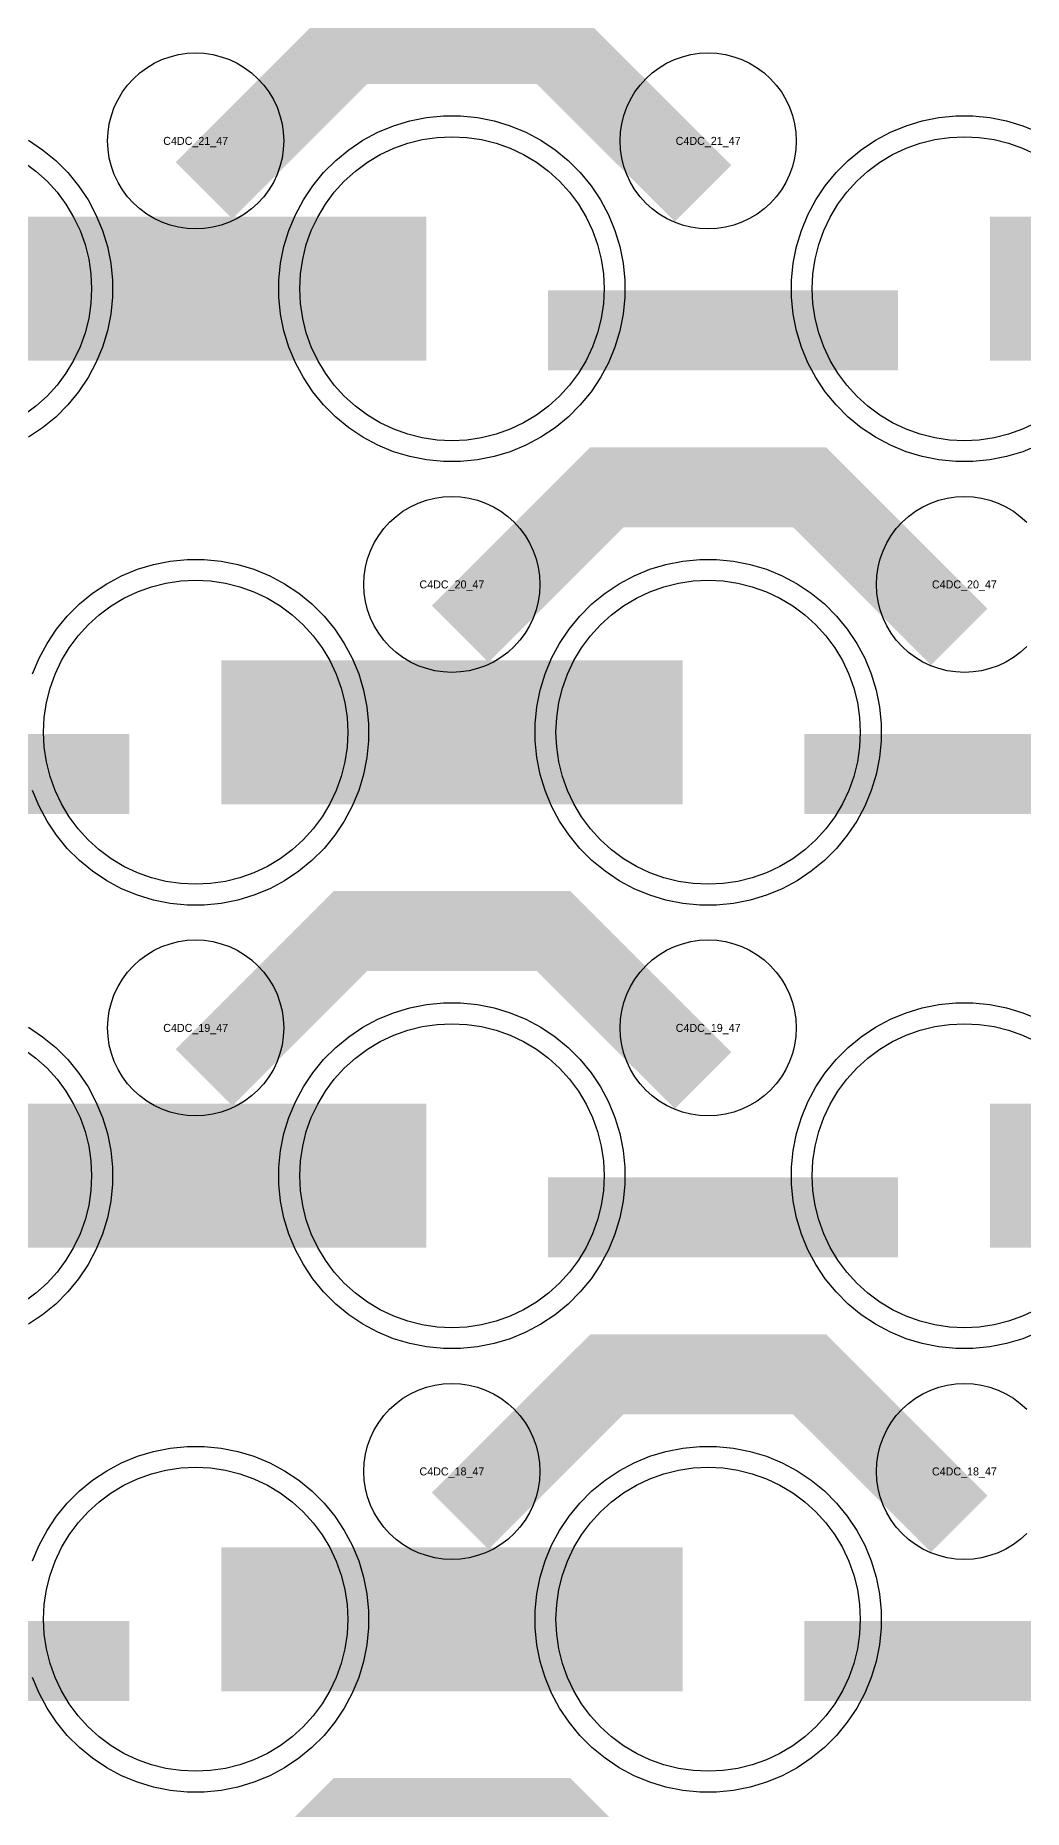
# Model space of a CAD drawing. Extents: x -11880 to 11880, y -14992 to 14992.
# Drawn here: x 2990 to 3298, y -12405 to -11851 of the extents above; entities that cross this region are included whole.
import ezdxf
from ezdxf.enums import TextEntityAlignment as Align

# ---------------------------------------------------------------- set-up
doc = ezdxf.new("R2010")
doc.units = 0
doc.header["$MEASUREMENT"] = 0
for name, color, linetype in [('GDS_775_DT_237', 138, 'CONTINUOUS'), ('RDL1_FS', 34, 'CONTINUOUS'), ('RDL_BS', 160, 'CONTINUOUS')]:
    doc.layers.add(name, color=color, linetype=linetype)

msp = doc.modelspace()

# ---------------------------------------------------------------- linework, layer by layer
at = {"layer": 'RDL1_FS', "color": 241, "true_color": 0xf7abae}
for points in [[(3120, -11977.229), (3115.343, -11977), (3110.732, -11976.316), (3106.209, -11975.184), (3101.819, -11973.612), (3097.605, -11971.62), (3093.605, -11969.222), (3089.86, -11966.444), (3086.406, -11963.314), (3083.276, -11959.86), (3080.498, -11956.115), (3078.1, -11952.115), (3076.108, -11947.901), (3074.536, -11943.511), (3073.404, -11938.988), (3072.72, -11934.377), (3072.491, -11929.72), (3072.72, -11925.063), (3073.404, -11920.452), (3074.536, -11915.929), (3076.108, -11911.539), (3078.1, -11907.325), (3080.498, -11903.325), (3083.276, -11899.58), (3086.406, -11896.126), (3089.86, -11892.996), (3093.605, -11890.218), (3097.605, -11887.82), (3101.819, -11885.828), (3106.209, -11884.256), (3110.732, -11883.124), (3115.343, -11882.44), (3120, -11882.211), (3124.657, -11882.44), (3129.268, -11883.124), (3133.791, -11884.256), (3138.181, -11885.828), (3142.395, -11887.82), (3146.395, -11890.218), (3150.14, -11892.996), (3153.594, -11896.126), (3156.724, -11899.58), (3159.502, -11903.325), (3161.9, -11907.325), (3163.892, -11911.539), (3165.464, -11915.929), (3166.596, -11920.452), (3167.28, -11925.063), (3167.509, -11929.72), (3167.28, -11934.377), (3166.596, -11938.988), (3165.464, -11943.511), (3163.892, -11947.901), (3161.9, -11952.115), (3159.502, -11956.115), (3156.724, -11959.86), (3153.594, -11963.314), (3150.14, -11966.444), (3146.395, -11969.222), (3142.395, -11971.62), (3138.181, -11973.612), (3133.791, -11975.184), (3129.268, -11976.316), (3124.657, -11977)], [(3040, -12392.919), (3035.343, -12392.69), (3030.732, -12392.006), (3026.209, -12390.874), (3021.819, -12389.302), (3017.605, -12387.31), (3013.605, -12384.912), (3009.86, -12382.134), (3006.406, -12379.004), (3003.276, -12375.55), (3000.498, -12371.805), (2998.1, -12367.805), (2996.108, -12363.591), (2994.536, -12359.201), (2993.404, -12354.678), (2992.72, -12350.067), (2992.491, -12345.41), (2992.72, -12340.753), (2993.404, -12336.142), (2994.536, -12331.619), (2996.108, -12327.229), (2998.1, -12323.015), (3000.498, -12319.015), (3003.276, -12315.27), (3006.406, -12311.816), (3009.86, -12308.686), (3013.605, -12305.908), (3017.605, -12303.51), (3021.819, -12301.518), (3026.209, -12299.946), (3030.732, -12298.814), (3035.343, -12298.13), (3040, -12297.901), (3044.657, -12298.13), (3049.268, -12298.814), (3053.791, -12299.946), (3058.181, -12301.518), (3062.395, -12303.51), (3066.395, -12305.908), (3070.14, -12308.686), (3073.594, -12311.816), (3076.724, -12315.27), (3079.502, -12319.015), (3081.9, -12323.015), (3083.892, -12327.229), (3085.464, -12331.619), (3086.596, -12336.142), (3087.28, -12340.753), (3087.509, -12345.41), (3087.28, -12350.067), (3086.596, -12354.678), (3085.464, -12359.201), (3083.892, -12363.591), (3081.9, -12367.805), (3079.502, -12371.805), (3076.724, -12375.55), (3073.594, -12379.004), (3070.14, -12382.134), (3066.395, -12384.912), (3062.395, -12387.31), (3058.181, -12389.302), (3053.791, -12390.874), (3049.268, -12392.006), (3044.657, -12392.69)], [(3200, -12392.919), (3195.343, -12392.69), (3190.732, -12392.006), (3186.209, -12390.874), (3181.819, -12389.302), (3177.605, -12387.31), (3173.605, -12384.912), (3169.86, -12382.134), (3166.406, -12379.004), (3163.276, -12375.55), (3160.498, -12371.805), (3158.1, -12367.805), (3156.108, -12363.591), (3154.536, -12359.201), (3153.404, -12354.678), (3152.72, -12350.067), (3152.491, -12345.41), (3152.72, -12340.753), (3153.404, -12336.142), (3154.536, -12331.619), (3156.108, -12327.229), (3158.1, -12323.015), (3160.498, -12319.015), (3163.276, -12315.27), (3166.406, -12311.816), (3169.86, -12308.686), (3173.605, -12305.908), (3177.605, -12303.51), (3181.819, -12301.518), (3186.209, -12299.946), (3190.732, -12298.814), (3195.343, -12298.13), (3200, -12297.901), (3204.657, -12298.13), (3209.268, -12298.814), (3213.791, -12299.946), (3218.181, -12301.518), (3222.395, -12303.51), (3226.395, -12305.908), (3230.14, -12308.686), (3233.594, -12311.816), (3236.724, -12315.27), (3239.502, -12319.015), (3241.9, -12323.015), (3243.892, -12327.229), (3245.464, -12331.619), (3246.596, -12336.142), (3247.28, -12340.753), (3247.509, -12345.41), (3247.28, -12350.067), (3246.596, -12354.678), (3245.464, -12359.201), (3243.892, -12363.591), (3241.9, -12367.805), (3239.502, -12371.805), (3236.724, -12375.55), (3233.594, -12379.004), (3230.14, -12382.134), (3226.395, -12384.912), (3222.395, -12387.31), (3218.181, -12389.302), (3213.791, -12390.874), (3209.268, -12392.006), (3204.657, -12392.69)]]:
    msp.add_lwpolyline(points, close=True, dxfattribs=at)
for points in [[(3302.395, -11971.62), (3298.181, -11973.612), (3293.791, -11975.184), (3289.268, -11976.316), (3284.657, -11977), (3280, -11977.229), (3275.343, -11977), (3270.732, -11976.316), (3266.209, -11975.184), (3261.819, -11973.612), (3257.605, -11971.62), (3253.605, -11969.222), (3249.86, -11966.444), (3246.406, -11963.314), (3243.276, -11959.86), (3240.498, -11956.115), (3238.1, -11952.115), (3236.108, -11947.901), (3234.536, -11943.511), (3233.404, -11938.988), (3232.72, -11934.377), (3232.491, -11929.72), (3232.72, -11925.063), (3233.404, -11920.452), (3234.536, -11915.929), (3236.108, -11911.539), (3238.1, -11907.325), (3240.498, -11903.325), (3243.276, -11899.58), (3246.406, -11896.126), (3249.86, -11892.996), (3253.605, -11890.218), (3257.605, -11887.82), (3261.819, -11885.828), (3266.209, -11884.256), (3270.732, -11883.124), (3275.343, -11882.44), (3280, -11882.211), (3284.657, -11882.44), (3289.268, -11883.124), (3293.791, -11884.256), (3298.181, -11885.828), (3302.395, -11887.82)], [(2986.395, -11890.218), (2990.14, -11892.996), (2993.594, -11896.126), (2996.724, -11899.58), (2999.502, -11903.325), (3001.9, -11907.325), (3003.892, -11911.539), (3005.464, -11915.929), (3006.596, -11920.452), (3007.28, -11925.063), (3007.509, -11929.72), (3007.28, -11934.377), (3006.596, -11938.988), (3005.464, -11943.511), (3003.892, -11947.901), (3001.9, -11952.115), (2999.502, -11956.115), (2996.724, -11959.86), (2993.594, -11963.314), (2990.14, -11966.444), (2986.395, -11969.222)]]:
    msp.add_lwpolyline(points, dxfattribs=at)
for points in [[(2968.002, -11929.72, 45, 45, 0), (3040.002, -11929.72, 45, 45, 0)], [(3040.002, -11929.72, 45, 45, 0), (3112.002, -11929.72, 45, 45, 0)], [(3288.002, -11929.72, 45, 45, 0), (3360.002, -11929.72, 45, 45, 0)], [(3048.002, -12345.41, 45, 45, 0), (3120.002, -12345.41, 45, 45, 0)], [(3120.002, -12345.41, 45, 45, 0), (3192.002, -12345.41, 45, 45, 0)]]:
    msp.add_lwpolyline(points, format="xyseb", dxfattribs=at)
at = {"layer": 'RDL1_FS'}
for points in [[(3040, -12115.794), (3035.343, -12115.565), (3030.732, -12114.881), (3026.209, -12113.749), (3021.819, -12112.177), (3017.605, -12110.185), (3013.605, -12107.787), (3009.86, -12105.009), (3006.406, -12101.879), (3003.276, -12098.425), (3000.498, -12094.68), (2998.1, -12090.68), (2996.108, -12086.466), (2994.536, -12082.076), (2993.404, -12077.553), (2992.72, -12072.942), (2992.491, -12068.285), (2992.72, -12063.628), (2993.404, -12059.017), (2994.536, -12054.494), (2996.108, -12050.104), (2998.1, -12045.89), (3000.498, -12041.89), (3003.276, -12038.145), (3006.406, -12034.691), (3009.86, -12031.561), (3013.605, -12028.783), (3017.605, -12026.385), (3021.819, -12024.393), (3026.209, -12022.821), (3030.732, -12021.689), (3035.343, -12021.005), (3040, -12020.776), (3044.657, -12021.005), (3049.268, -12021.689), (3053.791, -12022.821), (3058.181, -12024.393), (3062.395, -12026.385), (3066.395, -12028.783), (3070.14, -12031.561), (3073.594, -12034.691), (3076.724, -12038.145), (3079.502, -12041.89), (3081.9, -12045.89), (3083.892, -12050.104), (3085.464, -12054.494), (3086.596, -12059.017), (3087.28, -12063.628), (3087.509, -12068.285), (3087.28, -12072.942), (3086.596, -12077.553), (3085.464, -12082.076), (3083.892, -12086.466), (3081.9, -12090.68), (3079.502, -12094.68), (3076.724, -12098.425), (3073.594, -12101.879), (3070.14, -12105.009), (3066.395, -12107.787), (3062.395, -12110.185), (3058.181, -12112.177), (3053.791, -12113.749), (3049.268, -12114.881), (3044.657, -12115.565)], [(3200, -12115.794), (3195.343, -12115.565), (3190.732, -12114.881), (3186.209, -12113.749), (3181.819, -12112.177), (3177.605, -12110.185), (3173.605, -12107.787), (3169.86, -12105.009), (3166.406, -12101.879), (3163.276, -12098.425), (3160.498, -12094.68), (3158.1, -12090.68), (3156.108, -12086.466), (3154.536, -12082.076), (3153.404, -12077.553), (3152.72, -12072.942), (3152.491, -12068.285), (3152.72, -12063.628), (3153.404, -12059.017), (3154.536, -12054.494), (3156.108, -12050.104), (3158.1, -12045.89), (3160.498, -12041.89), (3163.276, -12038.145), (3166.406, -12034.691), (3169.86, -12031.561), (3173.605, -12028.783), (3177.605, -12026.385), (3181.819, -12024.393), (3186.209, -12022.821), (3190.732, -12021.689), (3195.343, -12021.005), (3200, -12020.776), (3204.657, -12021.005), (3209.268, -12021.689), (3213.791, -12022.821), (3218.181, -12024.393), (3222.395, -12026.385), (3226.395, -12028.783), (3230.14, -12031.561), (3233.594, -12034.691), (3236.724, -12038.145), (3239.502, -12041.89), (3241.9, -12045.89), (3243.892, -12050.104), (3245.464, -12054.494), (3246.596, -12059.017), (3247.28, -12063.628), (3247.509, -12068.285), (3247.28, -12072.942), (3246.596, -12077.553), (3245.464, -12082.076), (3243.892, -12086.466), (3241.9, -12090.68), (3239.502, -12094.68), (3236.724, -12098.425), (3233.594, -12101.879), (3230.14, -12105.009), (3226.395, -12107.787), (3222.395, -12110.185), (3218.181, -12112.177), (3213.791, -12113.749), (3209.268, -12114.881), (3204.657, -12115.565)], [(3120, -12254.354), (3115.343, -12254.125), (3110.732, -12253.441), (3106.209, -12252.309), (3101.819, -12250.737), (3097.605, -12248.745), (3093.605, -12246.347), (3089.86, -12243.569), (3086.406, -12240.439), (3083.276, -12236.985), (3080.498, -12233.24), (3078.1, -12229.24), (3076.108, -12225.026), (3074.536, -12220.636), (3073.404, -12216.113), (3072.72, -12211.502), (3072.491, -12206.845), (3072.72, -12202.188), (3073.404, -12197.577), (3074.536, -12193.054), (3076.108, -12188.664), (3078.1, -12184.45), (3080.498, -12180.45), (3083.276, -12176.705), (3086.406, -12173.251), (3089.86, -12170.121), (3093.605, -12167.343), (3097.605, -12164.945), (3101.819, -12162.953), (3106.209, -12161.381), (3110.732, -12160.249), (3115.343, -12159.565), (3120, -12159.336), (3124.657, -12159.565), (3129.268, -12160.249), (3133.791, -12161.381), (3138.181, -12162.953), (3142.395, -12164.945), (3146.395, -12167.343), (3150.14, -12170.121), (3153.594, -12173.251), (3156.724, -12176.705), (3159.502, -12180.45), (3161.9, -12184.45), (3163.892, -12188.664), (3165.464, -12193.054), (3166.596, -12197.577), (3167.28, -12202.188), (3167.509, -12206.845), (3167.28, -12211.502), (3166.596, -12216.113), (3165.464, -12220.636), (3163.892, -12225.026), (3161.9, -12229.24), (3159.502, -12233.24), (3156.724, -12236.985), (3153.594, -12240.439), (3150.14, -12243.569), (3146.395, -12246.347), (3142.395, -12248.745), (3138.181, -12250.737), (3133.791, -12252.309), (3129.268, -12253.441), (3124.657, -12254.125)]]:
    msp.add_lwpolyline(points, close=True, dxfattribs=at)
for points in [[(3048.002, -12068.285, 45, 45, 0), (3120.002, -12068.285, 45, 45, 0)], [(3120.002, -12068.285, 45, 45, 0), (3192.002, -12068.285, 45, 45, 0)], [(2968.002, -12206.845, 45, 45, 0), (3040.002, -12206.845, 45, 45, 0)], [(3040.002, -12206.845, 45, 45, 0), (3112.002, -12206.845, 45, 45, 0)], [(3288.002, -12206.845, 45, 45, 0), (3360.002, -12206.845, 45, 45, 0)]]:
    msp.add_lwpolyline(points, format="xyseb", dxfattribs=at)
for points in [[(3302.395, -12248.745), (3298.181, -12250.737), (3293.791, -12252.309), (3289.268, -12253.441), (3284.657, -12254.125), (3280, -12254.354), (3275.343, -12254.125), (3270.732, -12253.441), (3266.209, -12252.309), (3261.819, -12250.737), (3257.605, -12248.745), (3253.605, -12246.347), (3249.86, -12243.569), (3246.406, -12240.439), (3243.276, -12236.985), (3240.498, -12233.24), (3238.1, -12229.24), (3236.108, -12225.026), (3234.536, -12220.636), (3233.404, -12216.113), (3232.72, -12211.502), (3232.491, -12206.845), (3232.72, -12202.188), (3233.404, -12197.577), (3234.536, -12193.054), (3236.108, -12188.664), (3238.1, -12184.45), (3240.498, -12180.45), (3243.276, -12176.705), (3246.406, -12173.251), (3249.86, -12170.121), (3253.605, -12167.343), (3257.605, -12164.945), (3261.819, -12162.953), (3266.209, -12161.381), (3270.732, -12160.249), (3275.343, -12159.565), (3280, -12159.336), (3284.657, -12159.565), (3289.268, -12160.249), (3293.791, -12161.381), (3298.181, -12162.953), (3302.395, -12164.945)], [(2986.395, -12167.343), (2990.14, -12170.121), (2993.594, -12173.251), (2996.724, -12176.705), (2999.502, -12180.45), (3001.9, -12184.45), (3003.892, -12188.664), (3005.464, -12193.054), (3006.596, -12197.577), (3007.28, -12202.188), (3007.509, -12206.845), (3007.28, -12211.502), (3006.596, -12216.113), (3005.464, -12220.636), (3003.892, -12225.026), (3001.9, -12229.24), (2999.502, -12233.24), (2996.724, -12236.985), (2993.594, -12240.439), (2990.14, -12243.569), (2986.395, -12246.347)]]:
    msp.add_lwpolyline(points, dxfattribs=at)
at = {"layer": 'RDL_BS'}
for points in [[(3042.562, -11899.034, 25, 25, 0), (3088.377, -11853.219, 25, 25, 0), (3121.93, -11853.219, 25, 25, 0)], [(3198.401, -11899.933, 25, 25, 0), (3151.687, -11853.219, 25, 25, 0), (3121.929, -11853.219, 25, 25, 0)], [(3122.562, -12037.599, 25, 25, 0), (3168.377, -11991.784, 25, 25, 0), (3201.93, -11991.784, 25, 25, 0)], [(3278.401, -12038.498, 25, 25, 0), (3231.687, -11991.784, 25, 25, 0), (3201.929, -11991.784, 25, 25, 0)], [(2910.016, -12081.298, 25, 25, 0), (3019.281, -12081.298, 25, 25, 0)], [(3230.016, -12081.298, 25, 25, 0), (3339.281, -12081.298, 25, 25, 0)], [(3042.562, -12176.159, 25, 25, 0), (3088.377, -12130.344, 25, 25, 0), (3121.93, -12130.344, 25, 25, 0)], [(3198.401, -12177.058, 25, 25, 0), (3151.687, -12130.344, 25, 25, 0), (3121.929, -12130.344, 25, 25, 0)], [(3150.016, -12219.858, 25, 25, 0), (3259.281, -12219.858, 25, 25, 0)], [(3122.562, -12314.724, 25, 25, 0), (3168.377, -12268.909, 25, 25, 0), (3201.93, -12268.909, 25, 25, 0)], [(3278.401, -12315.623, 25, 25, 0), (3231.687, -12268.909, 25, 25, 0), (3201.929, -12268.909, 25, 25, 0)], [(3042.562, -12453.289, 25, 25, 0), (3088.377, -12407.474, 25, 25, 0), (3121.93, -12407.474, 25, 25, 0)], [(3198.401, -12454.188, 25, 25, 0), (3151.687, -12407.474, 25, 25, 0), (3121.929, -12407.474, 25, 25, 0)]]:
    msp.add_lwpolyline(points, format="xyseb", dxfattribs=at)
for points in [[(3040, -11911.026), (3037.307, -11910.894), (3034.635, -11910.498), (3032.016, -11909.841), (3029.481, -11908.934), (3027.044, -11907.782), (3024.72, -11906.389), (3022.557, -11904.786), (3020.558, -11902.974), (3018.746, -11900.975), (3017.143, -11898.812), (3015.75, -11896.488), (3014.598, -11894.051), (3013.691, -11891.516), (3013.034, -11888.897), (3012.638, -11886.225), (3012.506, -11883.532), (3012.638, -11880.839), (3013.034, -11878.167), (3013.691, -11875.548), (3014.598, -11873.013), (3015.75, -11870.576), (3017.143, -11868.252), (3018.746, -11866.089), (3020.558, -11864.09), (3022.557, -11862.278), (3024.72, -11860.675), (3027.044, -11859.282), (3029.481, -11858.13), (3032.016, -11857.223), (3034.635, -11856.566), (3037.307, -11856.17), (3040, -11856.038), (3042.693, -11856.17), (3045.365, -11856.566), (3047.984, -11857.223), (3050.519, -11858.13), (3052.956, -11859.282), (3055.28, -11860.675), (3057.443, -11862.278), (3059.442, -11864.09), (3061.254, -11866.089), (3062.857, -11868.252), (3064.25, -11870.576), (3065.402, -11873.013), (3066.309, -11875.548), (3066.966, -11878.167), (3067.362, -11880.839), (3067.494, -11883.532), (3067.362, -11886.225), (3066.966, -11888.897), (3066.309, -11891.516), (3065.402, -11894.051), (3064.25, -11896.488), (3062.857, -11898.812), (3061.254, -11900.975), (3059.442, -11902.974), (3057.443, -11904.786), (3055.28, -11906.389), (3052.956, -11907.782), (3050.519, -11908.934), (3047.984, -11909.841), (3045.365, -11910.498), (3042.693, -11910.894)], [(3200, -11911.026), (3197.307, -11910.894), (3194.635, -11910.498), (3192.016, -11909.841), (3189.481, -11908.934), (3187.044, -11907.782), (3184.72, -11906.389), (3182.557, -11904.786), (3180.558, -11902.974), (3178.746, -11900.975), (3177.143, -11898.812), (3175.75, -11896.488), (3174.598, -11894.051), (3173.691, -11891.516), (3173.034, -11888.897), (3172.638, -11886.225), (3172.506, -11883.532), (3172.638, -11880.839), (3173.034, -11878.167), (3173.691, -11875.548), (3174.598, -11873.013), (3175.75, -11870.576), (3177.143, -11868.252), (3178.746, -11866.089), (3180.558, -11864.09), (3182.557, -11862.278), (3184.72, -11860.675), (3187.044, -11859.282), (3189.481, -11858.13), (3192.016, -11857.223), (3194.635, -11856.566), (3197.307, -11856.17), (3200, -11856.038), (3202.693, -11856.17), (3205.365, -11856.566), (3207.984, -11857.223), (3210.519, -11858.13), (3212.956, -11859.282), (3215.28, -11860.675), (3217.443, -11862.278), (3219.442, -11864.09), (3221.254, -11866.089), (3222.857, -11868.252), (3224.25, -11870.576), (3225.402, -11873.013), (3226.309, -11875.548), (3226.966, -11878.167), (3227.362, -11880.839), (3227.494, -11883.532), (3227.362, -11886.225), (3226.966, -11888.897), (3226.309, -11891.516), (3225.402, -11894.051), (3224.25, -11896.488), (3222.857, -11898.812), (3221.254, -11900.975), (3219.442, -11902.974), (3217.443, -11904.786), (3215.28, -11906.389), (3212.956, -11907.782), (3210.519, -11908.934), (3207.984, -11909.841), (3205.365, -11910.498), (3202.693, -11910.894)], [(3120, -12049.591), (3117.307, -12049.459), (3114.635, -12049.063), (3112.016, -12048.406), (3109.481, -12047.499), (3107.044, -12046.347), (3104.72, -12044.954), (3102.557, -12043.351), (3100.558, -12041.539), (3098.746, -12039.54), (3097.143, -12037.377), (3095.75, -12035.053), (3094.598, -12032.616), (3093.691, -12030.081), (3093.034, -12027.462), (3092.638, -12024.79), (3092.506, -12022.097), (3092.638, -12019.404), (3093.034, -12016.732), (3093.691, -12014.113), (3094.598, -12011.578), (3095.75, -12009.141), (3097.143, -12006.817), (3098.746, -12004.654), (3100.558, -12002.655), (3102.557, -12000.843), (3104.72, -11999.24), (3107.044, -11997.847), (3109.481, -11996.695), (3112.016, -11995.788), (3114.635, -11995.131), (3117.307, -11994.735), (3120, -11994.603), (3122.693, -11994.735), (3125.365, -11995.131), (3127.984, -11995.788), (3130.519, -11996.695), (3132.956, -11997.847), (3135.28, -11999.24), (3137.443, -12000.843), (3139.442, -12002.655), (3141.254, -12004.654), (3142.857, -12006.817), (3144.25, -12009.141), (3145.402, -12011.578), (3146.309, -12014.113), (3146.966, -12016.732), (3147.362, -12019.404), (3147.494, -12022.097), (3147.362, -12024.79), (3146.966, -12027.462), (3146.309, -12030.081), (3145.402, -12032.616), (3144.25, -12035.053), (3142.857, -12037.377), (3141.254, -12039.54), (3139.442, -12041.539), (3137.443, -12043.351), (3135.28, -12044.954), (3132.956, -12046.347), (3130.519, -12047.499), (3127.984, -12048.406), (3125.365, -12049.063), (3122.693, -12049.459)], [(3197.356, -12122.285), (3192.062, -12121.768), (3186.835, -12120.722), (3181.795, -12119.191), (3176.885, -12117.16), (3172.223, -12114.668), (3167.809, -12111.721), (3163.708, -12108.359), (3159.926, -12104.577), (3156.564, -12100.476), (3153.617, -12096.062), (3151.125, -12091.4), (3149.094, -12086.49), (3147.563, -12081.45), (3146.517, -12076.223), (3146, -12070.929), (3146, -12065.641), (3146.517, -12060.347), (3147.563, -12055.12), (3149.094, -12050.08), (3151.125, -12045.17), (3153.617, -12040.508), (3156.564, -12036.094), (3159.926, -12031.993), (3163.708, -12028.211), (3167.809, -12024.849), (3172.223, -12021.902), (3176.885, -12019.41), (3181.795, -12017.379), (3186.835, -12015.848), (3192.062, -12014.802), (3197.356, -12014.285), (3202.644, -12014.285), (3207.938, -12014.802), (3213.165, -12015.848), (3218.205, -12017.379), (3223.115, -12019.41), (3227.777, -12021.902), (3232.191, -12024.849), (3236.292, -12028.211), (3240.074, -12031.993), (3243.436, -12036.094), (3246.383, -12040.508), (3248.875, -12045.17), (3250.906, -12050.08), (3252.437, -12055.12), (3253.483, -12060.347), (3254, -12065.641), (3254, -12070.929), (3253.483, -12076.223), (3252.437, -12081.45), (3250.906, -12086.49), (3248.875, -12091.4), (3246.383, -12096.062), (3243.436, -12100.476), (3240.074, -12104.577), (3236.292, -12108.359), (3232.191, -12111.721), (3227.777, -12114.668), (3223.115, -12117.16), (3218.205, -12119.191), (3213.165, -12120.722), (3207.938, -12121.768), (3202.644, -12122.285)], [(3040, -12188.151), (3037.307, -12188.019), (3034.635, -12187.623), (3032.016, -12186.966), (3029.481, -12186.059), (3027.044, -12184.907), (3024.72, -12183.514), (3022.557, -12181.911), (3020.558, -12180.099), (3018.746, -12178.1), (3017.143, -12175.937), (3015.75, -12173.613), (3014.598, -12171.176), (3013.691, -12168.641), (3013.034, -12166.022), (3012.638, -12163.35), (3012.506, -12160.657), (3012.638, -12157.964), (3013.034, -12155.292), (3013.691, -12152.673), (3014.598, -12150.138), (3015.75, -12147.701), (3017.143, -12145.377), (3018.746, -12143.214), (3020.558, -12141.215), (3022.557, -12139.403), (3024.72, -12137.8), (3027.044, -12136.407), (3029.481, -12135.255), (3032.016, -12134.348), (3034.635, -12133.691), (3037.307, -12133.295), (3040, -12133.163), (3042.693, -12133.295), (3045.365, -12133.691), (3047.984, -12134.348), (3050.519, -12135.255), (3052.956, -12136.407), (3055.28, -12137.8), (3057.443, -12139.403), (3059.442, -12141.215), (3061.254, -12143.214), (3062.857, -12145.377), (3064.25, -12147.701), (3065.402, -12150.138), (3066.309, -12152.673), (3066.966, -12155.292), (3067.362, -12157.964), (3067.494, -12160.657), (3067.362, -12163.35), (3066.966, -12166.022), (3066.309, -12168.641), (3065.402, -12171.176), (3064.25, -12173.613), (3062.857, -12175.937), (3061.254, -12178.1), (3059.442, -12180.099), (3057.443, -12181.911), (3055.28, -12183.514), (3052.956, -12184.907), (3050.519, -12186.059), (3047.984, -12186.966), (3045.365, -12187.623), (3042.693, -12188.019)], [(3200, -12188.151), (3197.307, -12188.019), (3194.635, -12187.623), (3192.016, -12186.966), (3189.481, -12186.059), (3187.044, -12184.907), (3184.72, -12183.514), (3182.557, -12181.911), (3180.558, -12180.099), (3178.746, -12178.1), (3177.143, -12175.937), (3175.75, -12173.613), (3174.598, -12171.176), (3173.691, -12168.641), (3173.034, -12166.022), (3172.638, -12163.35), (3172.506, -12160.657), (3172.638, -12157.964), (3173.034, -12155.292), (3173.691, -12152.673), (3174.598, -12150.138), (3175.75, -12147.701), (3177.143, -12145.377), (3178.746, -12143.214), (3180.558, -12141.215), (3182.557, -12139.403), (3184.72, -12137.8), (3187.044, -12136.407), (3189.481, -12135.255), (3192.016, -12134.348), (3194.635, -12133.691), (3197.307, -12133.295), (3200, -12133.163), (3202.693, -12133.295), (3205.365, -12133.691), (3207.984, -12134.348), (3210.519, -12135.255), (3212.956, -12136.407), (3215.28, -12137.8), (3217.443, -12139.403), (3219.442, -12141.215), (3221.254, -12143.214), (3222.857, -12145.377), (3224.25, -12147.701), (3225.402, -12150.138), (3226.309, -12152.673), (3226.966, -12155.292), (3227.362, -12157.964), (3227.494, -12160.657), (3227.362, -12163.35), (3226.966, -12166.022), (3226.309, -12168.641), (3225.402, -12171.176), (3224.25, -12173.613), (3222.857, -12175.937), (3221.254, -12178.1), (3219.442, -12180.099), (3217.443, -12181.911), (3215.28, -12183.514), (3212.956, -12184.907), (3210.519, -12186.059), (3207.984, -12186.966), (3205.365, -12187.623), (3202.693, -12188.019)], [(3117.356, -12260.845), (3112.062, -12260.328), (3106.835, -12259.282), (3101.795, -12257.751), (3096.885, -12255.72), (3092.223, -12253.228), (3087.809, -12250.281), (3083.708, -12246.919), (3079.926, -12243.137), (3076.564, -12239.036), (3073.617, -12234.622), (3071.125, -12229.96), (3069.094, -12225.05), (3067.563, -12220.01), (3066.517, -12214.783), (3066, -12209.489), (3066, -12204.201), (3066.517, -12198.907), (3067.563, -12193.68), (3069.094, -12188.64), (3071.125, -12183.73), (3073.617, -12179.068), (3076.564, -12174.654), (3079.926, -12170.553), (3083.708, -12166.771), (3087.809, -12163.409), (3092.223, -12160.462), (3096.885, -12157.97), (3101.795, -12155.939), (3106.835, -12154.408), (3112.062, -12153.362), (3117.356, -12152.845), (3122.644, -12152.845), (3127.938, -12153.362), (3133.165, -12154.408), (3138.205, -12155.939), (3143.115, -12157.97), (3147.777, -12160.462), (3152.191, -12163.409), (3156.292, -12166.771), (3160.074, -12170.553), (3163.436, -12174.654), (3166.383, -12179.068), (3168.875, -12183.73), (3170.906, -12188.64), (3172.437, -12193.68), (3173.483, -12198.907), (3174, -12204.201), (3174, -12209.489), (3173.483, -12214.783), (3172.437, -12220.01), (3170.906, -12225.05), (3168.875, -12229.96), (3166.383, -12234.622), (3163.436, -12239.036), (3160.074, -12243.137), (3156.292, -12246.919), (3152.191, -12250.281), (3147.777, -12253.228), (3143.115, -12255.72), (3138.205, -12257.751), (3133.165, -12259.282), (3127.938, -12260.328), (3122.644, -12260.845)], [(3120, -12326.716), (3117.307, -12326.584), (3114.635, -12326.188), (3112.016, -12325.531), (3109.481, -12324.624), (3107.044, -12323.472), (3104.72, -12322.079), (3102.557, -12320.476), (3100.558, -12318.664), (3098.746, -12316.665), (3097.143, -12314.502), (3095.75, -12312.178), (3094.598, -12309.741), (3093.691, -12307.206), (3093.034, -12304.587), (3092.638, -12301.915), (3092.506, -12299.222), (3092.638, -12296.529), (3093.034, -12293.857), (3093.691, -12291.238), (3094.598, -12288.703), (3095.75, -12286.266), (3097.143, -12283.942), (3098.746, -12281.779), (3100.558, -12279.78), (3102.557, -12277.968), (3104.72, -12276.365), (3107.044, -12274.972), (3109.481, -12273.82), (3112.016, -12272.913), (3114.635, -12272.256), (3117.307, -12271.86), (3120, -12271.728), (3122.693, -12271.86), (3125.365, -12272.256), (3127.984, -12272.913), (3130.519, -12273.82), (3132.956, -12274.972), (3135.28, -12276.365), (3137.443, -12277.968), (3139.442, -12279.78), (3141.254, -12281.779), (3142.857, -12283.942), (3144.25, -12286.266), (3145.402, -12288.703), (3146.309, -12291.238), (3146.966, -12293.857), (3147.362, -12296.529), (3147.494, -12299.222), (3147.362, -12301.915), (3146.966, -12304.587), (3146.309, -12307.206), (3145.402, -12309.741), (3144.25, -12312.178), (3142.857, -12314.502), (3141.254, -12316.665), (3139.442, -12318.664), (3137.443, -12320.476), (3135.28, -12322.079), (3132.956, -12323.472), (3130.519, -12324.624), (3127.984, -12325.531), (3125.365, -12326.188), (3122.693, -12326.584)]]:
    msp.add_lwpolyline(points, close=True, dxfattribs=at)
at = {"layer": 'RDL_BS', "color": 241, "true_color": 0xf7abae}
for points in [[(3117.356, -11983.72), (3112.062, -11983.203), (3106.835, -11982.157), (3101.795, -11980.626), (3096.885, -11978.595), (3092.223, -11976.103), (3087.809, -11973.156), (3083.708, -11969.794), (3079.926, -11966.012), (3076.564, -11961.911), (3073.617, -11957.497), (3071.125, -11952.835), (3069.094, -11947.925), (3067.563, -11942.885), (3066.517, -11937.658), (3066, -11932.364), (3066, -11927.076), (3066.517, -11921.782), (3067.563, -11916.555), (3069.094, -11911.515), (3071.125, -11906.605), (3073.617, -11901.943), (3076.564, -11897.529), (3079.926, -11893.428), (3083.708, -11889.646), (3087.809, -11886.284), (3092.223, -11883.337), (3096.885, -11880.845), (3101.795, -11878.814), (3106.835, -11877.283), (3112.062, -11876.237), (3117.356, -11875.72), (3122.644, -11875.72), (3127.938, -11876.237), (3133.165, -11877.283), (3138.205, -11878.814), (3143.115, -11880.845), (3147.777, -11883.337), (3152.191, -11886.284), (3156.292, -11889.646), (3160.074, -11893.428), (3163.436, -11897.529), (3166.383, -11901.943), (3168.875, -11906.605), (3170.906, -11911.515), (3172.437, -11916.555), (3173.483, -11921.782), (3174, -11927.076), (3174, -11932.364), (3173.483, -11937.658), (3172.437, -11942.885), (3170.906, -11947.925), (3168.875, -11952.835), (3166.383, -11957.497), (3163.436, -11961.911), (3160.074, -11966.012), (3156.292, -11969.794), (3152.191, -11973.156), (3147.777, -11976.103), (3143.115, -11978.595), (3138.205, -11980.626), (3133.165, -11982.157), (3127.938, -11983.203), (3122.644, -11983.72)], [(3197.356, -12399.41), (3192.062, -12398.893), (3186.835, -12397.847), (3181.795, -12396.316), (3176.885, -12394.285), (3172.223, -12391.793), (3167.809, -12388.846), (3163.708, -12385.484), (3159.926, -12381.702), (3156.564, -12377.601), (3153.617, -12373.187), (3151.125, -12368.525), (3149.094, -12363.615), (3147.563, -12358.575), (3146.517, -12353.348), (3146, -12348.054), (3146, -12342.766), (3146.517, -12337.472), (3147.563, -12332.245), (3149.094, -12327.205), (3151.125, -12322.295), (3153.617, -12317.633), (3156.564, -12313.219), (3159.926, -12309.118), (3163.708, -12305.336), (3167.809, -12301.974), (3172.223, -12299.027), (3176.885, -12296.535), (3181.795, -12294.504), (3186.835, -12292.973), (3192.062, -12291.927), (3197.356, -12291.41), (3202.644, -12291.41), (3207.938, -12291.927), (3213.165, -12292.973), (3218.205, -12294.504), (3223.115, -12296.535), (3227.777, -12299.027), (3232.191, -12301.974), (3236.292, -12305.336), (3240.074, -12309.118), (3243.436, -12313.219), (3246.383, -12317.633), (3248.875, -12322.295), (3250.906, -12327.205), (3252.437, -12332.245), (3253.483, -12337.472), (3254, -12342.766), (3254, -12348.054), (3253.483, -12353.348), (3252.437, -12358.575), (3250.906, -12363.615), (3248.875, -12368.525), (3246.383, -12373.187), (3243.436, -12377.601), (3240.074, -12381.702), (3236.292, -12385.484), (3232.191, -12388.846), (3227.777, -12391.793), (3223.115, -12394.285), (3218.205, -12396.316), (3213.165, -12397.847), (3207.938, -12398.893), (3202.644, -12399.41)]]:
    msp.add_lwpolyline(points, close=True, dxfattribs=at)
for points in [[(3303.115, -11978.595), (3298.205, -11980.626), (3293.165, -11982.157), (3287.938, -11983.203), (3282.644, -11983.72), (3277.356, -11983.72), (3272.062, -11983.203), (3266.835, -11982.157), (3261.795, -11980.626), (3256.885, -11978.595), (3252.223, -11976.103), (3247.809, -11973.156), (3243.708, -11969.794), (3239.926, -11966.012), (3236.564, -11961.911), (3233.617, -11957.497), (3231.125, -11952.835), (3229.094, -11947.925), (3227.563, -11942.885), (3226.517, -11937.658), (3226, -11932.364), (3226, -11927.076), (3226.517, -11921.782), (3227.563, -11916.555), (3229.094, -11911.515), (3231.125, -11906.605), (3233.617, -11901.943), (3236.564, -11897.529), (3239.926, -11893.428), (3243.708, -11889.646), (3247.809, -11886.284), (3252.223, -11883.337), (3256.885, -11880.845), (3261.795, -11878.814), (3266.835, -11877.283), (3272.062, -11876.237), (3277.356, -11875.72), (3282.644, -11875.72), (3287.938, -11876.237), (3293.165, -11877.283), (3298.205, -11878.814), (3303.115, -11880.845)], [(2987.777, -11883.337), (2992.191, -11886.284), (2996.292, -11889.646), (3000.074, -11893.428), (3003.436, -11897.529), (3006.383, -11901.943), (3008.875, -11906.605), (3010.906, -11911.515), (3012.437, -11916.555), (3013.483, -11921.782), (3014, -11927.076), (3014, -11932.364), (3013.483, -11937.658), (3012.437, -11942.885), (3010.906, -11947.925), (3008.875, -11952.835), (3006.383, -11957.497), (3003.436, -11961.911), (3000.074, -11966.012), (2996.292, -11969.794), (2992.191, -11973.156), (2987.777, -11976.103)], [(2989.094, -12327.205), (2991.125, -12322.295), (2993.617, -12317.633), (2996.564, -12313.219), (2999.926, -12309.118), (3003.708, -12305.336), (3007.809, -12301.974), (3012.223, -12299.027), (3016.885, -12296.535), (3021.795, -12294.504), (3026.835, -12292.973), (3032.062, -12291.927), (3037.356, -12291.41), (3042.644, -12291.41), (3047.938, -12291.927), (3053.165, -12292.973), (3058.205, -12294.504), (3063.115, -12296.535), (3067.777, -12299.027), (3072.191, -12301.974), (3076.292, -12305.336), (3080.074, -12309.118), (3083.436, -12313.219), (3086.383, -12317.633), (3088.875, -12322.295), (3090.906, -12327.205), (3092.437, -12332.245), (3093.483, -12337.472), (3094, -12342.766), (3094, -12348.054), (3093.483, -12353.348), (3092.437, -12358.575), (3090.906, -12363.615), (3088.875, -12368.525), (3086.383, -12373.187), (3083.436, -12377.601), (3080.074, -12381.702), (3076.292, -12385.484), (3072.191, -12388.846), (3067.777, -12391.793), (3063.115, -12394.285), (3058.205, -12396.316), (3053.165, -12397.847), (3047.938, -12398.893), (3042.644, -12399.41), (3037.356, -12399.41), (3032.062, -12398.893), (3026.835, -12397.847), (3021.795, -12396.316), (3016.885, -12394.285), (3012.223, -12391.793), (3007.809, -12388.846), (3003.708, -12385.484), (2999.926, -12381.702), (2996.564, -12377.601), (2993.617, -12373.187), (2991.125, -12368.525), (2989.094, -12363.615)]]:
    msp.add_lwpolyline(points, dxfattribs=at)
for points in [[(3150.016, -11942.733, 25, 25, 0), (3259.281, -11942.733, 25, 25, 0)], [(2910.016, -12358.423, 25, 25, 0), (3019.281, -12358.423, 25, 25, 0)], [(3230.016, -12358.423, 25, 25, 0), (3339.281, -12358.423, 25, 25, 0)]]:
    msp.add_lwpolyline(points, format="xyseb", dxfattribs=at)
at = {"layer": 'RDL_BS'}
for points in [[(3299.442, -12041.539), (3297.443, -12043.351), (3295.28, -12044.954), (3292.956, -12046.347), (3290.519, -12047.499), (3287.984, -12048.406), (3285.365, -12049.063), (3282.693, -12049.459), (3280, -12049.591), (3277.307, -12049.459), (3274.635, -12049.063), (3272.016, -12048.406), (3269.481, -12047.499), (3267.044, -12046.347), (3264.72, -12044.954), (3262.557, -12043.351), (3260.558, -12041.539), (3258.746, -12039.54), (3257.143, -12037.377), (3255.75, -12035.053), (3254.598, -12032.616), (3253.691, -12030.081), (3253.034, -12027.462), (3252.638, -12024.79), (3252.506, -12022.097), (3252.638, -12019.404), (3253.034, -12016.732), (3253.691, -12014.113), (3254.598, -12011.578), (3255.75, -12009.141), (3257.143, -12006.817), (3258.746, -12004.654), (3260.558, -12002.655), (3262.557, -12000.843), (3264.72, -11999.24), (3267.044, -11997.847), (3269.481, -11996.695), (3272.016, -11995.788), (3274.635, -11995.131), (3277.307, -11994.735), (3280, -11994.603), (3282.693, -11994.735), (3285.365, -11995.131), (3287.984, -11995.788), (3290.519, -11996.695), (3292.956, -11997.847), (3295.28, -11999.24), (3297.443, -12000.843), (3299.442, -12002.655)], [(2989.094, -12050.08), (2991.125, -12045.17), (2993.617, -12040.508), (2996.564, -12036.094), (2999.926, -12031.993), (3003.708, -12028.211), (3007.809, -12024.849), (3012.223, -12021.902), (3016.885, -12019.41), (3021.795, -12017.379), (3026.835, -12015.848), (3032.062, -12014.802), (3037.356, -12014.285), (3042.644, -12014.285), (3047.938, -12014.802), (3053.165, -12015.848), (3058.205, -12017.379), (3063.115, -12019.41), (3067.777, -12021.902), (3072.191, -12024.849), (3076.292, -12028.211), (3080.074, -12031.993), (3083.436, -12036.094), (3086.383, -12040.508), (3088.875, -12045.17), (3090.906, -12050.08), (3092.437, -12055.12), (3093.483, -12060.347), (3094, -12065.641), (3094, -12070.929), (3093.483, -12076.223), (3092.437, -12081.45), (3090.906, -12086.49), (3088.875, -12091.4), (3086.383, -12096.062), (3083.436, -12100.476), (3080.074, -12104.577), (3076.292, -12108.359), (3072.191, -12111.721), (3067.777, -12114.668), (3063.115, -12117.16), (3058.205, -12119.191), (3053.165, -12120.722), (3047.938, -12121.768), (3042.644, -12122.285), (3037.356, -12122.285), (3032.062, -12121.768), (3026.835, -12120.722), (3021.795, -12119.191), (3016.885, -12117.16), (3012.223, -12114.668), (3007.809, -12111.721), (3003.708, -12108.359), (2999.926, -12104.577), (2996.564, -12100.476), (2993.617, -12096.062), (2991.125, -12091.4), (2989.094, -12086.49)], [(3303.115, -12255.72), (3298.205, -12257.751), (3293.165, -12259.282), (3287.938, -12260.328), (3282.644, -12260.845), (3277.356, -12260.845), (3272.062, -12260.328), (3266.835, -12259.282), (3261.795, -12257.751), (3256.885, -12255.72), (3252.223, -12253.228), (3247.809, -12250.281), (3243.708, -12246.919), (3239.926, -12243.137), (3236.564, -12239.036), (3233.617, -12234.622), (3231.125, -12229.96), (3229.094, -12225.05), (3227.563, -12220.01), (3226.517, -12214.783), (3226, -12209.489), (3226, -12204.201), (3226.517, -12198.907), (3227.563, -12193.68), (3229.094, -12188.64), (3231.125, -12183.73), (3233.617, -12179.068), (3236.564, -12174.654), (3239.926, -12170.553), (3243.708, -12166.771), (3247.809, -12163.409), (3252.223, -12160.462), (3256.885, -12157.97), (3261.795, -12155.939), (3266.835, -12154.408), (3272.062, -12153.362), (3277.356, -12152.845), (3282.644, -12152.845), (3287.938, -12153.362), (3293.165, -12154.408), (3298.205, -12155.939), (3303.115, -12157.97)], [(2987.777, -12160.462), (2992.191, -12163.409), (2996.292, -12166.771), (3000.074, -12170.553), (3003.436, -12174.654), (3006.383, -12179.068), (3008.875, -12183.73), (3010.906, -12188.64), (3012.437, -12193.68), (3013.483, -12198.907), (3014, -12204.201), (3014, -12209.489), (3013.483, -12214.783), (3012.437, -12220.01), (3010.906, -12225.05), (3008.875, -12229.96), (3006.383, -12234.622), (3003.436, -12239.036), (3000.074, -12243.137), (2996.292, -12246.919), (2992.191, -12250.281), (2987.777, -12253.228)], [(3299.442, -12318.664), (3297.443, -12320.476), (3295.28, -12322.079), (3292.956, -12323.472), (3290.519, -12324.624), (3287.984, -12325.531), (3285.365, -12326.188), (3282.693, -12326.584), (3280, -12326.716), (3277.307, -12326.584), (3274.635, -12326.188), (3272.016, -12325.531), (3269.481, -12324.624), (3267.044, -12323.472), (3264.72, -12322.079), (3262.557, -12320.476), (3260.558, -12318.664), (3258.746, -12316.665), (3257.143, -12314.502), (3255.75, -12312.178), (3254.598, -12309.741), (3253.691, -12307.206), (3253.034, -12304.587), (3252.638, -12301.915), (3252.506, -12299.222), (3252.638, -12296.529), (3253.034, -12293.857), (3253.691, -12291.238), (3254.598, -12288.703), (3255.75, -12286.266), (3257.143, -12283.942), (3258.746, -12281.779), (3260.558, -12279.78), (3262.557, -12277.968), (3264.72, -12276.365), (3267.044, -12274.972), (3269.481, -12273.82), (3272.016, -12272.913), (3274.635, -12272.256), (3277.307, -12271.86), (3280, -12271.728), (3282.693, -12271.86), (3285.365, -12272.256), (3287.984, -12272.913), (3290.519, -12273.82), (3292.956, -12274.972), (3295.28, -12276.365), (3297.443, -12277.968), (3299.442, -12279.78)]]:
    msp.add_lwpolyline(points, dxfattribs=at)

# ---------------------------------------------------------------- texts
at = {"layer": 'GDS_775_DT_237'}
for s, p in [('C4DC_21_47', (3040, -11883.532)), ('C4DC_21_47', (3040, -11883.532)), ('C4DC_21_47', (3200, -11883.532)), ('C4DC_21_47', (3200, -11883.532)), ('C4DC_20_47', (3120, -12022.097)), ('C4DC_20_47', (3120, -12022.097)), ('C4DC_20_47', (3280, -12022.097)), ('C4DC_20_47', (3280, -12022.097)), ('C4DC_19_47', (3040, -12160.657)), ('C4DC_19_47', (3040, -12160.657)), ('C4DC_19_47', (3200, -12160.657)), ('C4DC_19_47', (3200, -12160.657)), ('C4DC_18_47', (3120, -12299.222)), ('C4DC_18_47', (3120, -12299.222)), ('C4DC_18_47', (3280, -12299.222)), ('C4DC_18_47', (3280, -12299.222))]:
    msp.add_text(s, height=2.5, dxfattribs=at).set_placement(p, align=Align.MIDDLE_CENTER)

doc.saveas('drawing.dxf')
